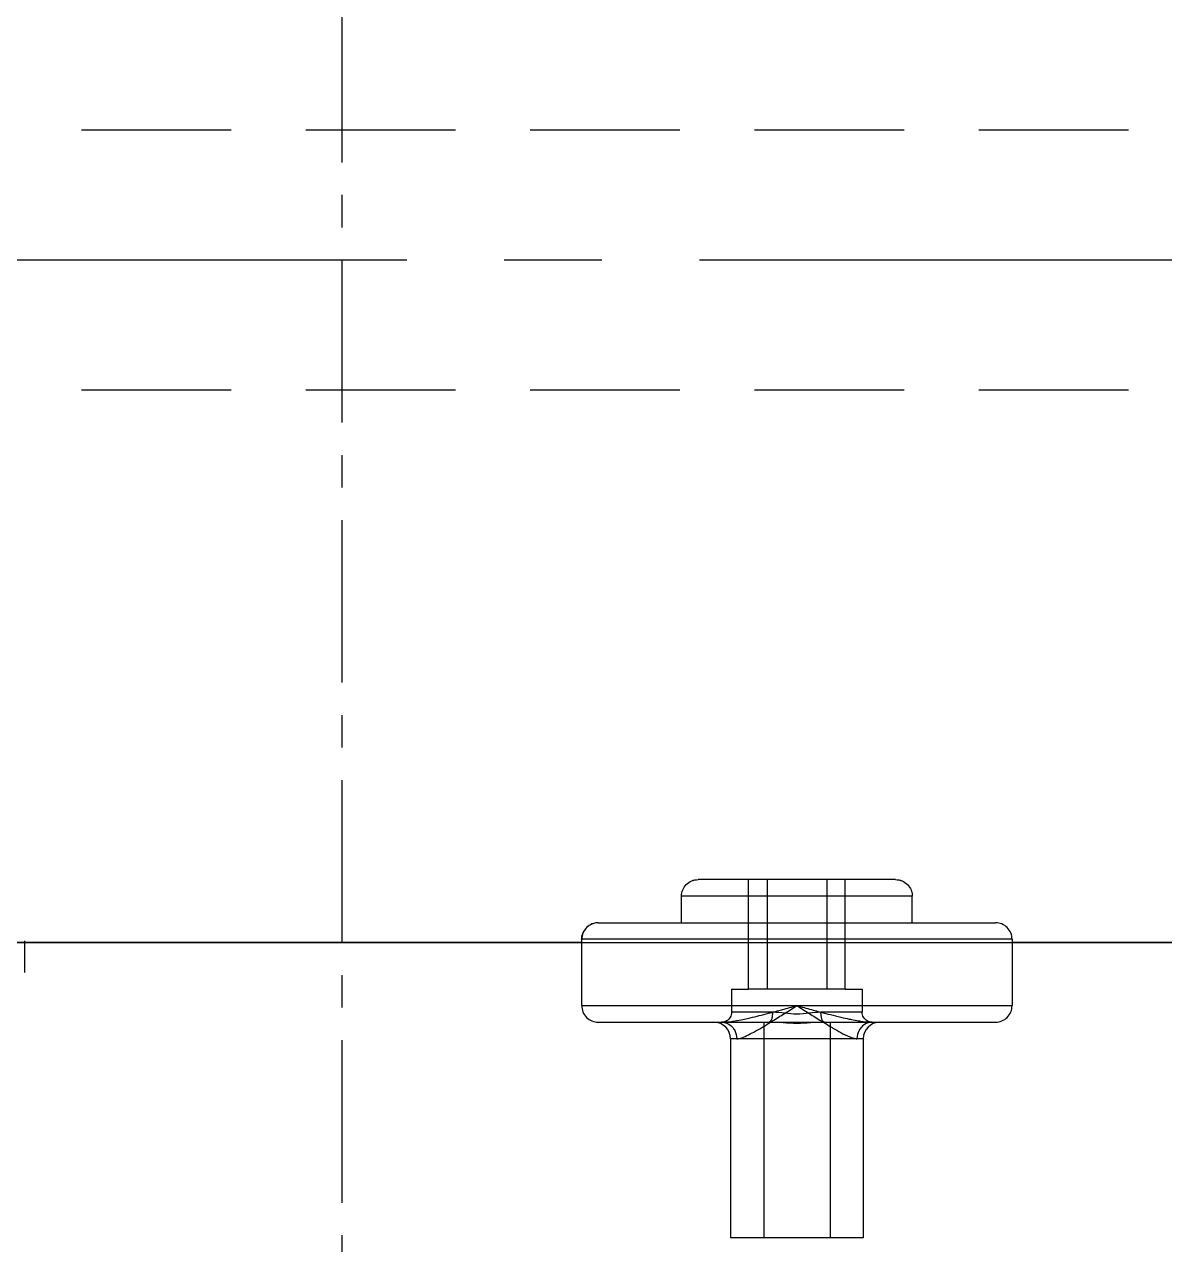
# Model space of a CAD drawing. Header units: millimetres. Extents: x 25970 to 27273, y -22508 to -21586.
# Drawn here: x 26611.85 to 26646.92, y -22228.43 to -22190.89 of the extents above; entities that cross this region are included whole.
import ezdxf

# ---------------------------------------------------------------- set-up
doc = ezdxf.new("R2010")
doc.units = ezdxf.units.MM
doc.header["$LTSCALE"] = 8
doc.linetypes.add('CENTER', pattern=[2, 1.25, -0.25, 0.25, -0.25])
doc.linetypes.add('HIDDEN', pattern=[0.375, 0.25, -0.125])
for name, color, linetype in [('Cav-cor', 30, 'Continuous'), ('CL', 1, 'Continuous'), ('WT', 4, 'Continuous')]:
    doc.layers.add(name, color=color, linetype=linetype)
doc.layers.add('dim', color=3, linetype='Continuous', lineweight=15)

# ---------------------------------------------------------------- blocks, each defined once
blk = doc.blocks.new('20160901.193409')
at = {"layer": 'Cav-cor', "color": 241}
for p, q in [((5.588, 4.896), (-0.488, 4.896)), ((5.588, 4.896), (-0.488, 4.896)), ((1.065, 1.53), (1.065, 4.896)), ((4.035, 4.896), (1.065, 4.896)), ((1.065, 1.53), (1.065, 4.896)), ((1.632, 4.896), (1.632, 1.53)), ((3.468, 4.896), (3.468, 1.53)), ((4.035, 1.53), (4.035, 4.896)), ((4.035, 1.53), (4.035, 4.896)), ((-1.001, 3.57), (-1.001, 4.386)), ((1.065, 4.386), (-1.001, 4.386)), ((-1.001, 3.57), (-1.001, 4.386)), ((4.035, 4.386), (1.065, 4.386)), ((6.101, 4.386), (4.035, 4.386)), ((6.101, 3.57), (6.101, 4.386)), ((6.101, 3.57), (6.101, 4.386)), ((-3.559, 3.57), (-1.001, 3.57)), ((-3.559, 3.57), (1.065, 3.57)), ((1.065, 3.57), (4.035, 3.57)), ((4.035, 3.57), (8.659, 3.57)), ((6.101, 3.57), (8.659, 3.57)), ((-21.21, 3.009), (-21.21, 2.04)), ((-4.07, 3.06), (-4.07, 2.958)), ((1.065, 3.06), (-4.07, 3.06)), ((-4.07, 3.06), (-4.07, 1.02)), ((4.035, 3.06), (1.065, 3.06)), ((9.17, 3.06), (4.035, 3.06)), ((9.17, 3.06), (9.17, 2.958)), ((9.17, 3.06), (9.17, 1.02)), ((-27.123, 2.958), (-4.07, 2.958)), ((-4.07, 2.958), (-22.119, 2.958)), ((-22.119, 2.958), (-4.07, 2.958)), ((-4.07, 2.958), (-4.07, 1.02)), ((-4.069, 2.958), (-4.013, 2.958)), ((-4.013, 2.958), (1.065, 2.958)), ((1.065, 2.958), (4.035, 2.958)), ((4.035, 2.958), (9.113, 2.958)), ((9.113, 2.958), (9.169, 2.958)), ((18.35, 2.958), (9.17, 2.958)), ((9.17, 2.958), (9.17, 1.02)), ((9.17, 2.958), (18.35, 2.958)), ((18.35, 2.958), (9.17, 2.958)), ((0.544, 1.53), (0.544, 0.816)), ((0.544, 1.53), (1.065, 1.53)), ((0.544, 1.53), (1.065, 1.53)), ((0.544, 1.53), (0.544, 0.816)), ((4.034, 1.53), (1.065, 1.53)), ((4.035, 1.53), (4.556, 1.53)), ((4.035, 1.53), (4.556, 1.53)), ((4.556, 1.53), (4.556, 0.816)), ((4.556, 1.53), (4.556, 0.816)), ((-4.07, 1.02), (0.544, 1.02)), ((0.544, 1.02), (4.556, 1.02)), ((1.81, 0.816), (0.544, 0.816)), ((2.167, 0.777), (2.319, 0.874)), ((2.319, 0.874), (2.55, 1.02)), ((2.55, 1.02), (2.781, 0.874)), ((2.781, 0.874), (2.934, 0.777)), ((4.556, 0.816), (3.29, 0.816)), ((4.556, 1.02), (9.17, 1.02)), ((-3.559, 0.51), (0.233, 0.51)), ((-3.559, 0.51), (0.293, 0.51)), ((0.293, 0.51), (4.867, 0.51)), ((1.53, 0.51), (1.53, -6.12)), ((3.57, 0.51), (3.57, -6.12)), ((4.867, 0.51), (8.659, 0.51)), ((4.867, 0.51), (8.659, 0.51)), ((4.59, 0), (0.51, 0)), ((0.51, 0), (0.51, -6.12)), ((4.59, 0), (4.59, -6.12)), ((4.59, -6.12), (0.51, -6.12))]:
    blk.add_line(p, q, dxfattribs=at)
for centre, radius, start, end in [((-3.559, 3.06), 0.51, 89.9456, 179.9509), ((-3.559, 3.06), 0.51, 89.9456, 179.9509), ((-3.559, 3.059), 0.511, 89.979, 157.5739), ((8.659, 3.06), 0.51, 0.0491, 90.0544), ((8.659, 3.06), 0.51, 0.0491, 90.0544), ((-3.559, 1.02), 0.51, 180.0482, 270.0528), ((-3.559, 1.02), 0.51, 180.028, 270.0688), ((-9.888, 45.14), 45.838, 284.6091, 285.1673), ((-23.357, 41.17), 47.781, 301.7692, 302.2881), ((-47.43, 183.845), 189.533, 285.15008, 285.28967), ((52.311, 183.04), 188.699, 254.71004, 254.85036), ((33.104, 48.6), 56.544, 237.7526, 238.1912), ((8.659, 1.02), 0.51, 269.9472, 359.9518), ((8.659, 1.02), 0.51, 269.9312, 359.972), ((0, 0), 0.51, 0, 90), ((-9.053, 18.022), 20.57, 300.9593, 301.6363), ((-14.133, 26.295), 30.278, 301.6083, 301.7501), ((19.228, 26.286), 30.268, 238.2508, 238.3917), ((14.153, 18.021), 20.569, 238.3636, 239.0407), ((5.1, 0), 0.51, 90, 180)]:
    blk.add_arc(centre, radius, start, end, dxfattribs=at)
for points in [[(-1.001, 4.386), (-1.001, 4.455), (-0.975, 4.583), (-0.861, 4.756), (-0.687, 4.87), (-0.558, 4.896), (-0.488, 4.896)], [(5.588, 4.896), (5.658, 4.896), (5.787, 4.87), (5.961, 4.756), (6.075, 4.583), (6.101, 4.455), (6.101, 4.386)], [(-4.07, 3.06), (-4.07, 3.126), (-4.056, 3.193), (-4.031, 3.254)], [(0.544, 0.816), (0.544, 0.759), (0.516, 0.659), (0.395, 0.539), (0.292, 0.51), (0.233, 0.51)], [(4.867, 0.51), (4.808, 0.51), (4.705, 0.539), (4.584, 0.659), (4.556, 0.759), (4.556, 0.816)], [(0.238, 0.51), (0.29, 0.51), (0.342, 0.5), (0.391, 0.482)], [(0.391, 0.482), (0.457, 0.456), (0.518, 0.413), (0.565, 0.361)], [(4.709, 0.482), (4.643, 0.456), (4.582, 0.413), (4.535, 0.361)], [(4.862, 0.51), (4.81, 0.51), (4.758, 0.5), (4.709, 0.482)], [(0.565, 0.361), (0.594, 0.329), (0.619, 0.293), (0.639, 0.255)], [(0.639, 0.255), (0.679, 0.178), (0.701, 0.087), (0.701, 0)], [(4.461, 0.255), (4.421, 0.178), (4.399, 0.087), (4.399, 0)], [(4.535, 0.361), (4.506, 0.329), (4.481, 0.293), (4.461, 0.255)]]:
    blk.add_open_spline(points, degree=3, dxfattribs=at)
for points, knots in [([(-1.001, 4.386), (-1.001, 4.452), (-0.974, 4.586), (-0.86, 4.756), (-0.689, 4.87), (-0.554, 4.896), (-0.488, 4.896)], [0, 0, 0, 0, 0.24744, 0.498363, 0.750048, 1, 1, 1, 1]), ([(5.588, 4.896), (5.654, 4.896), (5.789, 4.87), (5.96, 4.756), (6.074, 4.586), (6.101, 4.452), (6.101, 4.386)], [0, 0, 0, 0, 0.249952, 0.501637, 0.75256, 1, 1, 1, 1]), ([(0.544, 0.816), (0.544, 0.763), (0.515, 0.656), (0.396, 0.539), (0.287, 0.51), (0.233, 0.51)], [0, 0, 0, 0, 0.329608, 0.662894, 1, 1, 1, 1]), ([(0.94, 0.607), (0.999, 0.62), (1.244, 0.674), (1.488, 0.736), (1.673, 0.784)], [0, 0, 0, 0, 0.24027, 1, 1, 1, 1]), ([(1.699, 0.51), (1.715, 0.51), (1.753, 0.538), (1.783, 0.607), (1.805, 0.704), (1.81, 0.777), (1.81, 0.816)], [0, 0, 0, 0, 0.141064, 0.360815, 0.658145, 1, 1, 1, 1]), ([(2.55, 0.756), (2.424, 0.756), (2.177, 0.781), (1.932, 0.816), (1.81, 0.816)], [0, 0, 0, 0, 0.508703, 1, 1, 1, 1]), ([(3.29, 0.816), (3.168, 0.816), (2.923, 0.781), (2.676, 0.757), (2.55, 0.756)], [0, 0, 0, 0, 0.491283, 1, 1, 1, 1]), ([(2.996, 0.899), (3.066, 0.88), (3.34, 0.806), (3.614, 0.735), (3.82, 0.685)], [0, 0, 0, 0, 0.255681, 1, 1, 1, 1]), ([(3.401, 0.51), (3.385, 0.51), (3.347, 0.538), (3.317, 0.607), (3.295, 0.704), (3.29, 0.777), (3.29, 0.816)], [0, 0, 0, 0, 0.141068, 0.360819, 0.658147, 1, 1, 1, 1]), ([(4.867, 0.51), (4.813, 0.51), (4.704, 0.539), (4.585, 0.656), (4.556, 0.763), (4.556, 0.816)], [0, 0, 0, 0, 0.337106, 0.670392, 1, 1, 1, 1]), ([(0.238, 0.51), (0.253, 0.51), (0.316, 0.511), (0.378, 0.516), (0.425, 0.52)], [0, 0, 0, 0, 0.240878, 1, 1, 1, 1]), ([(0.425, 0.52), (0.443, 0.522), (0.521, 0.531), (0.598, 0.543), (0.656, 0.552)], [0, 0, 0, 0, 0.241986, 1, 1, 1, 1]), ([(0.656, 0.552), (0.679, 0.556), (0.774, 0.573), (0.868, 0.592), (0.94, 0.607)], [0, 0, 0, 0, 0.243177, 1, 1, 1, 1]), ([(0.701, 0), (0.756, 0), (0.88, 0.035), (1.072, 0.123), (1.293, 0.243), (1.447, 0.334), (1.528, 0.382)], [0, 0, 0, 0, 0.179157, 0.413863, 0.691456, 1, 1, 1, 1]), ([(2.55, 0.473), (2.408, 0.473), (2.124, 0.486), (1.841, 0.51), (1.699, 0.51)], [0, 0, 0, 0, 0.501038, 1, 1, 1, 1]), ([(3.401, 0.51), (3.259, 0.51), (2.976, 0.486), (2.692, 0.473), (2.55, 0.473)], [0, 0, 0, 0, 0.498968, 1, 1, 1, 1]), ([(3.572, 0.382), (3.6, 0.365), (3.708, 0.301), (3.817, 0.238), (3.899, 0.194)], [0, 0, 0, 0, 0.261128, 1, 1, 1, 1]), ([(3.82, 0.685), (3.849, 0.678), (3.962, 0.651), (4.076, 0.625), (4.161, 0.607)], [0, 0, 0, 0, 0.255228, 1, 1, 1, 1]), ([(4.161, 0.607), (4.185, 0.602), (4.279, 0.582), (4.374, 0.564), (4.444, 0.552)], [0, 0, 0, 0, 0.256554, 1, 1, 1, 1]), ([(4.444, 0.552), (4.464, 0.549), (4.541, 0.537), (4.618, 0.526), (4.675, 0.52)], [0, 0, 0, 0, 0.25779, 1, 1, 1, 1]), ([(4.675, 0.52), (4.691, 0.519), (4.753, 0.513), (4.815, 0.51), (4.862, 0.51)], [0, 0, 0, 0, 0.258968, 1, 1, 1, 1]), ([(3.899, 0.194), (3.99, 0.144), (4.12, 0.076), (4.289, 0.015), (4.365, 0), (4.399, 0)], [0, 0, 0, 0, 0.576034, 0.809706, 1, 1, 1, 1])]:
    blk.add_open_spline(points, degree=3, knots=knots, dxfattribs=at)

msp = doc.modelspace()

# ---------------------------------------------------------------- linework, layer by layer
at = {"layer": 'Cav-cor', "color": 241}
msp.add_line((26536.607, -22219.141), (26706.607, -22219.141), dxfattribs=at)
at = {"layer": 'CL', "color": 7, "linetype": 'CENTER', "ltscale": 0.5}
msp.add_line((26621.607, -22118.141), (26621.607, -22469.141), dxfattribs=at)
at = {"layer": 'WT', "color": 125, "linetype": 'HIDDEN', "ltscale": 2.3}
for p, q in [((26544.607, -22194.141), (26667.607, -22194.141)), ((26544.607, -22202.141), (26698.607, -22202.141))]:
    msp.add_line(p, q, dxfattribs=at)
at = {"layer": 'WT', "color": 125, "linetype": 'CENTER', "ltscale": 1.5}
msp.add_line((26536.607, -22198.141), (26706.607, -22198.141), dxfattribs=at)

# ---------------------------------------------------------------- block references
at = {"layer": 'dim'}
msp.add_blockref('20160901.193409', (26633.057, -22222.099), dxfattribs=at)

doc.saveas('drawing.dxf')
